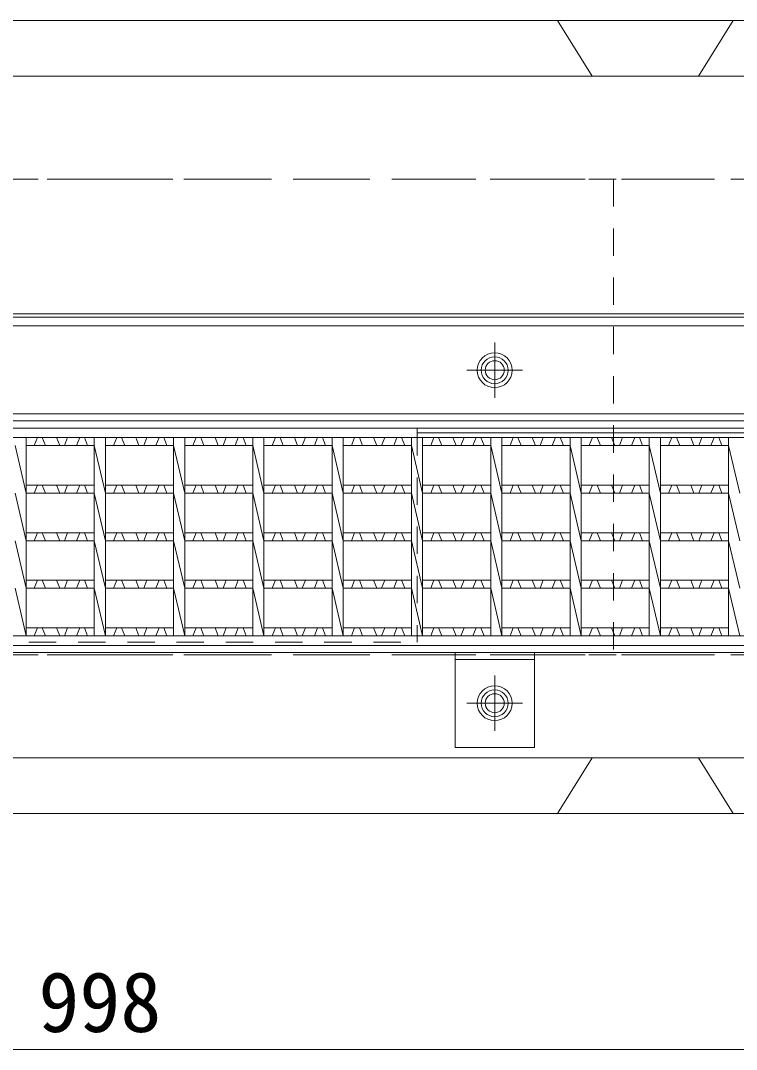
# Model space of a CAD drawing. Units: millimetres at full size; details may follow other scales. Extents: x -1934 to 78146, y -143454 to -112471.
# Drawn here: x 41929 to 42381, y -139673 to -139024 of the extents above; entities that cross this region are included whole.
import ezdxf
from ezdxf.enums import TextEntityAlignment as Align

# ---------------------------------------------------------------- set-up
doc = ezdxf.new("R2010")
doc.units = ezdxf.units.MM
doc.header["$LTSCALE"] = 23
for name, pattern in [('CHAIN', [18.5, 12, -1.5, 3.5, -1.5]), ('USER1', [3, 2, -1]), ('USER2', [1.35, 0.75, -0.6]), ('USER3', [1.35, 0.75, -0.6])]:
    doc.linetypes.add(name, pattern=pattern)
for name, color, linetype, lineweight in [('インサート', 92, 'USER2', 9), ('エンボス', 4, 'Continuous', 5), ('グレーチング', 7, 'Continuous', 9), ('受枠', 3, 'Continuous', 13), ('寸法線', 7, 'Continuous', 13), ('本体', 2, 'Continuous', 13)]:
    doc.layers.add(name, color=color, linetype=linetype, lineweight=lineweight)
doc.styles.add('ＭＳ ゴシック', font='')
doc.styles.get('ＭＳ ゴシック').set_extended_font_data('MS Gothic')

msp = doc.modelspace()

# ---------------------------------------------------------------- linework, layer by layer
at = {"layer": 'インサート', "linetype": 'CHAIN'}
for p, q in [((42228.33, -139262.5), (42228.33, -139227.5)), ((42245.83, -139245), (42210.83, -139245)), ((42228.33, -139472.5), (42228.33, -139437.5)), ((42245.83, -139455), (42210.83, -139455))]:
    msp.add_line(p, q, dxfattribs=at)
at = {"layer": 'インサート', "linetype": 'Continuous', "lineweight": 5}
for centre, radius in [((42228.33, -139245), 8.5), ((42228.33, -139245), 6), ((42228.33, -139455), 8.5), ((42228.33, -139455), 6)]:
    msp.add_circle(centre, radius, dxfattribs=at)
at = {"layer": 'エンボス'}
for p, q in [((41937.99, -139292.5), (41939.99, -139287.5)), ((41942.99, -139287.5), (41944.99, -139292.5)), ((41953.99, -139292.5), (41951.99, -139287.5)), ((41958.99, -139287.5), (41956.99, -139292.5)), ((41964.63, -139292.5), (41966.63, -139287.5)), ((41969.63, -139287.5), (41971.63, -139292.5)), ((41987.99, -139292.5), (41989.99, -139287.5)), ((41992.99, -139287.5), (41994.99, -139292.5)), ((42003.99, -139292.5), (42001.99, -139287.5)), ((42008.99, -139287.5), (42006.99, -139292.5)), ((42014.63, -139292.5), (42016.63, -139287.5)), ((42019.63, -139287.5), (42021.63, -139292.5)), ((42037.99, -139292.5), (42039.99, -139287.5)), ((42042.99, -139287.5), (42044.99, -139292.5)), ((42053.99, -139292.5), (42051.99, -139287.5)), ((42058.99, -139287.5), (42056.99, -139292.5)), ((42064.63, -139292.5), (42066.63, -139287.5)), ((42069.63, -139287.5), (42071.63, -139292.5)), ((42087.99, -139292.5), (42089.99, -139287.5)), ((42092.99, -139287.5), (42094.99, -139292.5)), ((42103.99, -139292.5), (42101.99, -139287.5)), ((42108.99, -139287.5), (42106.99, -139292.5)), ((42114.63, -139292.5), (42116.63, -139287.5)), ((42119.63, -139287.5), (42121.63, -139292.5)), ((42137.99, -139292.5), (42139.99, -139287.5)), ((42142.99, -139287.5), (42144.99, -139292.5)), ((42153.99, -139292.5), (42151.99, -139287.5)), ((42158.99, -139287.5), (42156.99, -139292.5)), ((42164.63, -139292.5), (42166.63, -139287.5)), ((42169.63, -139287.5), (42171.63, -139292.5)), ((42187.99, -139292.5), (42189.99, -139287.5)), ((42192.99, -139287.5), (42194.99, -139292.5)), ((42203.99, -139292.5), (42201.99, -139287.5)), ((42208.99, -139287.5), (42206.99, -139292.5)), ((42214.63, -139292.5), (42216.63, -139287.5)), ((42219.63, -139287.5), (42221.63, -139292.5)), ((42237.99, -139292.5), (42239.99, -139287.5)), ((42242.99, -139287.5), (42244.99, -139292.5)), ((42253.99, -139292.5), (42251.99, -139287.5)), ((42258.99, -139287.5), (42256.99, -139292.5)), ((42264.63, -139292.5), (42266.63, -139287.5)), ((42269.63, -139287.5), (42271.63, -139292.5)), ((42287.99, -139292.5), (42289.99, -139287.5)), ((42292.99, -139287.5), (42294.99, -139292.5)), ((42303.99, -139292.5), (42301.99, -139287.5)), ((42308.99, -139287.5), (42306.99, -139292.5)), ((42314.63, -139292.5), (42316.63, -139287.5)), ((42319.63, -139287.5), (42321.63, -139292.5)), ((42337.99, -139292.5), (42339.99, -139287.5)), ((42342.99, -139287.5), (42344.99, -139292.5)), ((42353.99, -139292.5), (42351.99, -139287.5)), ((42358.99, -139287.5), (42356.99, -139292.5)), ((42364.63, -139292.5), (42366.63, -139287.5)), ((42369.63, -139287.5), (42371.63, -139292.5)), ((41937.99, -139322.5), (41939.99, -139317.5)), ((41942.99, -139317.5), (41944.99, -139322.5)), ((41953.99, -139322.5), (41951.99, -139317.5)), ((41958.99, -139317.5), (41956.99, -139322.5)), ((41964.63, -139322.5), (41966.63, -139317.5)), ((41969.63, -139317.5), (41971.63, -139322.5)), ((41987.99, -139322.5), (41989.99, -139317.5)), ((41992.99, -139317.5), (41994.99, -139322.5)), ((42003.99, -139322.5), (42001.99, -139317.5)), ((42008.99, -139317.5), (42006.99, -139322.5)), ((42014.63, -139322.5), (42016.63, -139317.5)), ((42019.63, -139317.5), (42021.63, -139322.5)), ((42037.99, -139322.5), (42039.99, -139317.5)), ((42042.99, -139317.5), (42044.99, -139322.5)), ((42053.99, -139322.5), (42051.99, -139317.5)), ((42058.99, -139317.5), (42056.99, -139322.5)), ((42064.63, -139322.5), (42066.63, -139317.5)), ((42069.63, -139317.5), (42071.63, -139322.5)), ((42087.99, -139322.5), (42089.99, -139317.5)), ((42092.99, -139317.5), (42094.99, -139322.5)), ((42103.99, -139322.5), (42101.99, -139317.5)), ((42108.99, -139317.5), (42106.99, -139322.5)), ((42114.63, -139322.5), (42116.63, -139317.5)), ((42119.63, -139317.5), (42121.63, -139322.5)), ((42137.99, -139322.5), (42139.99, -139317.5)), ((42142.99, -139317.5), (42144.99, -139322.5)), ((42153.99, -139322.5), (42151.99, -139317.5)), ((42158.99, -139317.5), (42156.99, -139322.5)), ((42164.63, -139322.5), (42166.63, -139317.5)), ((42169.63, -139317.5), (42171.63, -139322.5)), ((42187.99, -139322.5), (42189.99, -139317.5)), ((42192.99, -139317.5), (42194.99, -139322.5)), ((42203.99, -139322.5), (42201.99, -139317.5)), ((42208.99, -139317.5), (42206.99, -139322.5)), ((42214.63, -139322.5), (42216.63, -139317.5)), ((42219.63, -139317.5), (42221.63, -139322.5)), ((42237.99, -139322.5), (42239.99, -139317.5)), ((42242.99, -139317.5), (42244.99, -139322.5)), ((42253.99, -139322.5), (42251.99, -139317.5)), ((42258.99, -139317.5), (42256.99, -139322.5)), ((42264.63, -139322.5), (42266.63, -139317.5)), ((42269.63, -139317.5), (42271.63, -139322.5)), ((42287.99, -139322.5), (42289.99, -139317.5)), ((42292.99, -139317.5), (42294.99, -139322.5)), ((42303.99, -139322.5), (42301.99, -139317.5)), ((42308.99, -139317.5), (42306.99, -139322.5)), ((42314.63, -139322.5), (42316.63, -139317.5)), ((42319.63, -139317.5), (42321.63, -139322.5)), ((42337.99, -139322.5), (42339.99, -139317.5)), ((42342.99, -139317.5), (42344.99, -139322.5)), ((42353.99, -139322.5), (42351.99, -139317.5)), ((42358.99, -139317.5), (42356.99, -139322.5)), ((42364.63, -139322.5), (42366.63, -139317.5)), ((42369.63, -139317.5), (42371.63, -139322.5)), ((41937.99, -139352.5), (41939.99, -139347.5)), ((41942.99, -139347.5), (41944.99, -139352.5)), ((41953.99, -139352.5), (41951.99, -139347.5)), ((41958.99, -139347.5), (41956.99, -139352.5)), ((41964.63, -139352.5), (41966.63, -139347.5)), ((41969.63, -139347.5), (41971.63, -139352.5)), ((41987.99, -139352.5), (41989.99, -139347.5)), ((41992.99, -139347.5), (41994.99, -139352.5)), ((42003.99, -139352.5), (42001.99, -139347.5)), ((42008.99, -139347.5), (42006.99, -139352.5)), ((42014.63, -139352.5), (42016.63, -139347.5)), ((42019.63, -139347.5), (42021.63, -139352.5)), ((42037.99, -139352.5), (42039.99, -139347.5)), ((42042.99, -139347.5), (42044.99, -139352.5)), ((42053.99, -139352.5), (42051.99, -139347.5)), ((42058.99, -139347.5), (42056.99, -139352.5)), ((42064.63, -139352.5), (42066.63, -139347.5)), ((42069.63, -139347.5), (42071.63, -139352.5)), ((42087.99, -139352.5), (42089.99, -139347.5)), ((42092.99, -139347.5), (42094.99, -139352.5)), ((42103.99, -139352.5), (42101.99, -139347.5)), ((42108.99, -139347.5), (42106.99, -139352.5)), ((42114.63, -139352.5), (42116.63, -139347.5)), ((42119.63, -139347.5), (42121.63, -139352.5)), ((42137.99, -139352.5), (42139.99, -139347.5)), ((42142.99, -139347.5), (42144.99, -139352.5)), ((42153.99, -139352.5), (42151.99, -139347.5)), ((42158.99, -139347.5), (42156.99, -139352.5)), ((42164.63, -139352.5), (42166.63, -139347.5)), ((42169.63, -139347.5), (42171.63, -139352.5)), ((42187.99, -139352.5), (42189.99, -139347.5)), ((42192.99, -139347.5), (42194.99, -139352.5)), ((42203.99, -139352.5), (42201.99, -139347.5)), ((42208.99, -139347.5), (42206.99, -139352.5)), ((42214.63, -139352.5), (42216.63, -139347.5)), ((42219.63, -139347.5), (42221.63, -139352.5)), ((42237.99, -139352.5), (42239.99, -139347.5)), ((42242.99, -139347.5), (42244.99, -139352.5)), ((42253.99, -139352.5), (42251.99, -139347.5)), ((42258.99, -139347.5), (42256.99, -139352.5)), ((42264.63, -139352.5), (42266.63, -139347.5)), ((42269.63, -139347.5), (42271.63, -139352.5)), ((42287.99, -139352.5), (42289.99, -139347.5)), ((42292.99, -139347.5), (42294.99, -139352.5)), ((42303.99, -139352.5), (42301.99, -139347.5)), ((42308.99, -139347.5), (42306.99, -139352.5)), ((42314.63, -139352.5), (42316.63, -139347.5)), ((42319.63, -139347.5), (42321.63, -139352.5)), ((42337.99, -139352.5), (42339.99, -139347.5)), ((42342.99, -139347.5), (42344.99, -139352.5)), ((42353.99, -139352.5), (42351.99, -139347.5)), ((42358.99, -139347.5), (42356.99, -139352.5)), ((42364.63, -139352.5), (42366.63, -139347.5)), ((42369.63, -139347.5), (42371.63, -139352.5)), ((41937.99, -139382.5), (41939.99, -139377.5)), ((41942.99, -139377.5), (41944.99, -139382.5)), ((41953.99, -139382.5), (41951.99, -139377.5)), ((41958.99, -139377.5), (41956.99, -139382.5)), ((41964.63, -139382.5), (41966.63, -139377.5)), ((41969.63, -139377.5), (41971.63, -139382.5)), ((41987.99, -139382.5), (41989.99, -139377.5)), ((41992.99, -139377.5), (41994.99, -139382.5)), ((42003.99, -139382.5), (42001.99, -139377.5)), ((42008.99, -139377.5), (42006.99, -139382.5)), ((42014.63, -139382.5), (42016.63, -139377.5)), ((42019.63, -139377.5), (42021.63, -139382.5)), ((42037.99, -139382.5), (42039.99, -139377.5)), ((42042.99, -139377.5), (42044.99, -139382.5)), ((42053.99, -139382.5), (42051.99, -139377.5)), ((42058.99, -139377.5), (42056.99, -139382.5)), ((42064.63, -139382.5), (42066.63, -139377.5)), ((42069.63, -139377.5), (42071.63, -139382.5)), ((42087.99, -139382.5), (42089.99, -139377.5)), ((42092.99, -139377.5), (42094.99, -139382.5)), ((42103.99, -139382.5), (42101.99, -139377.5)), ((42108.99, -139377.5), (42106.99, -139382.5)), ((42114.63, -139382.5), (42116.63, -139377.5)), ((42119.63, -139377.5), (42121.63, -139382.5)), ((42137.99, -139382.5), (42139.99, -139377.5)), ((42142.99, -139377.5), (42144.99, -139382.5)), ((42153.99, -139382.5), (42151.99, -139377.5)), ((42158.99, -139377.5), (42156.99, -139382.5)), ((42164.63, -139382.5), (42166.63, -139377.5)), ((42169.63, -139377.5), (42171.63, -139382.5)), ((42187.99, -139382.5), (42189.99, -139377.5)), ((42192.99, -139377.5), (42194.99, -139382.5)), ((42203.99, -139382.5), (42201.99, -139377.5)), ((42208.99, -139377.5), (42206.99, -139382.5)), ((42214.63, -139382.5), (42216.63, -139377.5)), ((42219.63, -139377.5), (42221.63, -139382.5)), ((42237.99, -139382.5), (42239.99, -139377.5)), ((42242.99, -139377.5), (42244.99, -139382.5)), ((42253.99, -139382.5), (42251.99, -139377.5)), ((42258.99, -139377.5), (42256.99, -139382.5)), ((42264.63, -139382.5), (42266.63, -139377.5)), ((42269.63, -139377.5), (42271.63, -139382.5)), ((42287.99, -139382.5), (42289.99, -139377.5)), ((42292.99, -139377.5), (42294.99, -139382.5)), ((42303.99, -139382.5), (42301.99, -139377.5)), ((42308.99, -139377.5), (42306.99, -139382.5)), ((42314.63, -139382.5), (42316.63, -139377.5)), ((42319.63, -139377.5), (42321.63, -139382.5)), ((42337.99, -139382.5), (42339.99, -139377.5)), ((42342.99, -139377.5), (42344.99, -139382.5)), ((42353.99, -139382.5), (42351.99, -139377.5)), ((42358.99, -139377.5), (42356.99, -139382.5)), ((42364.63, -139382.5), (42366.63, -139377.5)), ((42369.63, -139377.5), (42371.63, -139382.5)), ((41937.99, -139412.5), (41939.99, -139407.5)), ((41942.99, -139407.5), (41944.99, -139412.5)), ((41953.99, -139412.5), (41951.99, -139407.5)), ((41958.99, -139407.5), (41956.99, -139412.5)), ((41964.63, -139412.5), (41966.63, -139407.5)), ((41969.63, -139407.5), (41971.63, -139412.5)), ((41987.99, -139412.5), (41989.99, -139407.5)), ((41992.99, -139407.5), (41994.99, -139412.5)), ((42003.99, -139412.5), (42001.99, -139407.5)), ((42008.99, -139407.5), (42006.99, -139412.5)), ((42014.63, -139412.5), (42016.63, -139407.5)), ((42019.63, -139407.5), (42021.63, -139412.5)), ((42037.99, -139412.5), (42039.99, -139407.5)), ((42042.99, -139407.5), (42044.99, -139412.5)), ((42053.99, -139412.5), (42051.99, -139407.5)), ((42058.99, -139407.5), (42056.99, -139412.5)), ((42064.63, -139412.5), (42066.63, -139407.5)), ((42069.63, -139407.5), (42071.63, -139412.5)), ((42087.99, -139412.5), (42089.99, -139407.5)), ((42092.99, -139407.5), (42094.99, -139412.5)), ((42103.99, -139412.5), (42101.99, -139407.5)), ((42108.99, -139407.5), (42106.99, -139412.5)), ((42114.63, -139412.5), (42116.63, -139407.5)), ((42119.63, -139407.5), (42121.63, -139412.5)), ((42137.99, -139412.5), (42139.99, -139407.5)), ((42142.99, -139407.5), (42144.99, -139412.5)), ((42153.99, -139412.5), (42151.99, -139407.5)), ((42158.99, -139407.5), (42156.99, -139412.5)), ((42164.63, -139412.5), (42166.63, -139407.5)), ((42169.63, -139407.5), (42171.63, -139412.5)), ((42187.99, -139412.5), (42189.99, -139407.5)), ((42192.99, -139407.5), (42194.99, -139412.5)), ((42203.99, -139412.5), (42201.99, -139407.5)), ((42208.99, -139407.5), (42206.99, -139412.5)), ((42214.63, -139412.5), (42216.63, -139407.5)), ((42219.63, -139407.5), (42221.63, -139412.5)), ((42237.99, -139412.5), (42239.99, -139407.5)), ((42242.99, -139407.5), (42244.99, -139412.5)), ((42253.99, -139412.5), (42251.99, -139407.5)), ((42258.99, -139407.5), (42256.99, -139412.5)), ((42264.63, -139412.5), (42266.63, -139407.5)), ((42269.63, -139407.5), (42271.63, -139412.5)), ((42287.99, -139412.5), (42289.99, -139407.5)), ((42292.99, -139407.5), (42294.99, -139412.5)), ((42303.99, -139412.5), (42301.99, -139407.5)), ((42308.99, -139407.5), (42306.99, -139412.5)), ((42314.63, -139412.5), (42316.63, -139407.5)), ((42319.63, -139407.5), (42321.63, -139412.5)), ((42337.99, -139412.5), (42339.99, -139407.5)), ((42342.99, -139407.5), (42344.99, -139412.5)), ((42353.99, -139412.5), (42351.99, -139407.5)), ((42358.99, -139407.5), (42356.99, -139412.5)), ((42364.63, -139412.5), (42366.63, -139407.5)), ((42369.63, -139407.5), (42371.63, -139412.5))]:
    msp.add_line(p, q, dxfattribs=at)
at = {"layer": 'グレーチング'}
for p, q in [((42469.33, -139287.5), (41489.33, -139287.5)), ((41932.83, -139287.5), (41932.83, -139412.5)), ((41975.83, -139287.5), (41975.83, -139412.5)), ((41982.83, -139287.5), (41982.83, -139412.5)), ((42025.83, -139287.5), (42025.83, -139412.5)), ((42032.83, -139287.5), (42032.83, -139412.5)), ((42075.83, -139287.5), (42075.83, -139412.5)), ((42082.83, -139287.5), (42082.83, -139412.5)), ((42125.83, -139287.5), (42125.83, -139412.5)), ((42132.83, -139287.5), (42132.83, -139412.5)), ((42175.83, -139287.5), (42175.83, -139412.5)), ((42182.83, -139287.5), (42182.83, -139412.5)), ((42225.83, -139287.5), (42225.83, -139412.5)), ((42232.83, -139287.5), (42232.83, -139412.5)), ((42275.83, -139287.5), (42275.83, -139412.5)), ((42282.83, -139287.5), (42282.83, -139412.5)), ((42325.83, -139287.5), (42325.83, -139412.5)), ((42332.83, -139287.5), (42332.83, -139412.5)), ((42375.83, -139287.5), (42375.83, -139412.5)), ((41925.83, -139292.5), (41932.83, -139322.5)), ((41975.83, -139292.5), (41932.83, -139292.5)), ((41975.83, -139292.5), (41982.83, -139322.5)), ((42025.83, -139292.5), (41982.83, -139292.5)), ((42025.83, -139292.5), (42032.83, -139322.5)), ((42075.83, -139292.5), (42032.83, -139292.5)), ((42075.83, -139292.5), (42082.83, -139322.5)), ((42125.83, -139292.5), (42082.83, -139292.5)), ((42125.83, -139292.5), (42132.83, -139322.5)), ((42175.83, -139292.5), (42132.83, -139292.5)), ((42175.83, -139292.5), (42182.83, -139322.5)), ((42225.83, -139292.5), (42182.83, -139292.5)), ((42225.83, -139292.5), (42232.83, -139322.5)), ((42275.83, -139292.5), (42232.83, -139292.5)), ((42275.83, -139292.5), (42282.83, -139322.5)), ((42325.83, -139292.5), (42282.83, -139292.5)), ((42325.83, -139292.5), (42332.83, -139322.5)), ((42375.83, -139292.5), (42332.83, -139292.5)), ((42375.83, -139292.5), (42382.83, -139322.5)), ((41925.83, -139322.5), (41932.83, -139352.5)), ((41975.83, -139317.5), (41932.83, -139317.5)), ((41975.83, -139322.5), (41932.83, -139322.5)), ((41975.83, -139322.5), (41982.83, -139352.5)), ((42025.83, -139317.5), (41982.83, -139317.5)), ((42025.83, -139322.5), (41982.83, -139322.5)), ((42025.83, -139322.5), (42032.83, -139352.5)), ((42075.83, -139317.5), (42032.83, -139317.5)), ((42075.83, -139322.5), (42032.83, -139322.5)), ((42075.83, -139322.5), (42082.83, -139352.5)), ((42125.83, -139317.5), (42082.83, -139317.5)), ((42125.83, -139322.5), (42082.83, -139322.5)), ((42125.83, -139322.5), (42132.83, -139352.5)), ((42175.83, -139317.5), (42132.83, -139317.5)), ((42175.83, -139322.5), (42132.83, -139322.5)), ((42175.83, -139322.5), (42182.83, -139352.5)), ((42225.83, -139317.5), (42182.83, -139317.5)), ((42225.83, -139322.5), (42182.83, -139322.5)), ((42225.83, -139322.5), (42232.83, -139352.5)), ((42275.83, -139317.5), (42232.83, -139317.5)), ((42275.83, -139322.5), (42232.83, -139322.5)), ((42275.83, -139322.5), (42282.83, -139352.5)), ((42325.83, -139317.5), (42282.83, -139317.5)), ((42325.83, -139322.5), (42282.83, -139322.5)), ((42325.83, -139322.5), (42332.83, -139352.5)), ((42375.83, -139317.5), (42332.83, -139317.5)), ((42375.83, -139322.5), (42332.83, -139322.5)), ((42375.83, -139322.5), (42382.83, -139352.5)), ((41975.83, -139347.5), (41932.83, -139347.5)), ((42025.83, -139347.5), (41982.83, -139347.5)), ((42075.83, -139347.5), (42032.83, -139347.5)), ((42125.83, -139347.5), (42082.83, -139347.5)), ((42175.83, -139347.5), (42132.83, -139347.5)), ((42225.83, -139347.5), (42182.83, -139347.5)), ((42275.83, -139347.5), (42232.83, -139347.5)), ((42325.83, -139347.5), (42282.83, -139347.5)), ((42375.83, -139347.5), (42332.83, -139347.5)), ((41925.83, -139352.5), (41932.83, -139382.5)), ((41975.83, -139352.5), (41932.83, -139352.5)), ((41975.83, -139352.5), (41982.83, -139382.5)), ((42025.83, -139352.5), (41982.83, -139352.5)), ((42025.83, -139352.5), (42032.83, -139382.5)), ((42075.83, -139352.5), (42032.83, -139352.5)), ((42075.83, -139352.5), (42082.83, -139382.5)), ((42125.83, -139352.5), (42082.83, -139352.5)), ((42125.83, -139352.5), (42132.83, -139382.5)), ((42175.83, -139352.5), (42132.83, -139352.5)), ((42175.83, -139352.5), (42182.83, -139382.5)), ((42225.83, -139352.5), (42182.83, -139352.5)), ((42225.83, -139352.5), (42232.83, -139382.5)), ((42275.83, -139352.5), (42232.83, -139352.5)), ((42275.83, -139352.5), (42282.83, -139382.5)), ((42325.83, -139352.5), (42282.83, -139352.5)), ((42325.83, -139352.5), (42332.83, -139382.5)), ((42375.83, -139352.5), (42332.83, -139352.5)), ((42375.83, -139352.5), (42382.83, -139382.5)), ((41975.83, -139377.5), (41932.83, -139377.5)), ((42025.83, -139377.5), (41982.83, -139377.5)), ((42075.83, -139377.5), (42032.83, -139377.5)), ((42125.83, -139377.5), (42082.83, -139377.5)), ((42175.83, -139377.5), (42132.83, -139377.5)), ((42225.83, -139377.5), (42182.83, -139377.5)), ((42275.83, -139377.5), (42232.83, -139377.5)), ((42325.83, -139377.5), (42282.83, -139377.5)), ((42375.83, -139377.5), (42332.83, -139377.5)), ((41925.83, -139382.5), (41932.83, -139412.5)), ((41975.83, -139382.5), (41932.83, -139382.5)), ((41975.83, -139382.5), (41982.83, -139412.5)), ((42025.83, -139382.5), (41982.83, -139382.5)), ((42025.83, -139382.5), (42032.83, -139412.5)), ((42075.83, -139382.5), (42032.83, -139382.5)), ((42075.83, -139382.5), (42082.83, -139412.5)), ((42125.83, -139382.5), (42082.83, -139382.5)), ((42125.83, -139382.5), (42132.83, -139412.5)), ((42175.83, -139382.5), (42132.83, -139382.5)), ((42175.83, -139382.5), (42182.83, -139412.5)), ((42225.83, -139382.5), (42182.83, -139382.5)), ((42225.83, -139382.5), (42232.83, -139412.5)), ((42275.83, -139382.5), (42232.83, -139382.5)), ((42275.83, -139382.5), (42282.83, -139412.5)), ((42325.83, -139382.5), (42282.83, -139382.5)), ((42325.83, -139382.5), (42332.83, -139412.5)), ((42375.83, -139382.5), (42332.83, -139382.5)), ((42375.83, -139382.5), (42382.83, -139412.5)), ((41975.83, -139407.5), (41932.83, -139407.5)), ((42025.83, -139407.5), (41982.83, -139407.5)), ((42075.83, -139407.5), (42032.83, -139407.5)), ((42125.83, -139407.5), (42082.83, -139407.5)), ((42175.83, -139407.5), (42132.83, -139407.5)), ((42225.83, -139407.5), (42182.83, -139407.5)), ((42275.83, -139407.5), (42232.83, -139407.5)), ((42325.83, -139407.5), (42282.83, -139407.5)), ((42375.83, -139407.5), (42332.83, -139407.5)), ((42469.33, -139412.5), (41489.33, -139412.5))]:
    msp.add_line(p, q, dxfattribs=at)
at = {"layer": '受枠'}
for p, q in [((42478.33, -139217), (41480.33, -139217)), ((42478.33, -139272.5), (41480.33, -139272.5)), ((42478.33, -139277), (41480.33, -139277)), ((41480.33, -139281.5), (42478.33, -139281.5)), ((41480.33, -139418.5), (42478.33, -139418.5)), ((41480.33, -139423), (42478.33, -139423)), ((42203.33, -139483), (42203.33, -139423)), ((42253.33, -139483), (42253.33, -139423)), ((42203.33, -139427.5), (42253.33, -139427.5)), ((42203.33, -139483), (42253.33, -139483))]:
    msp.add_line(p, q, dxfattribs=at)
for centre in [(42228.33, -139245), (42228.33, -139455)]:
    msp.add_circle(centre, 11, dxfattribs=at)
at = {"layer": '寸法線', "lineweight": 9}
msp.add_line((41480.33, -139673.33), (42478.33, -139673.33), dxfattribs=at)
at = {"layer": '本体'}
for p, q in [((41480.33, -139024.5), (42478.33, -139024.5)), ((42267.95, -139024.5), (42289.83, -139059.5)), ((42356.83, -139059.5), (42378.7, -139024.5)), ((41480.33, -139059.5), (42478.33, -139059.5)), ((42289.83, -139059.5), (42356.83, -139059.5)), ((41480.33, -139489.5), (42478.33, -139489.5)), ((42267.95, -139524.5), (42289.83, -139489.5)), ((42289.83, -139489.5), (42356.83, -139489.5)), ((42356.83, -139489.5), (42378.7, -139524.5)), ((41480.33, -139524.5), (42478.33, -139524.5))]:
    msp.add_line(p, q, dxfattribs=at)
at = {"layer": '本体', "linetype": 'USER3', "lineweight": 9}
for p, q in [((41480.33, -139124.5), (42478.33, -139124.5)), ((42303.33, -139124.5), (42303.33, -139424.49)), ((41480.33, -139424.49), (42478.33, -139424.49))]:
    msp.add_line(p, q, dxfattribs=at)
at = {"layer": '本体', "linetype": 'USER1', "lineweight": 9}
for p, q in [((41480.33, -139124.5), (42478.33, -139124.5)), ((41480.33, -139424.5), (42478.33, -139424.5))]:
    msp.add_line(p, q, dxfattribs=at)
at = {"layer": '本体', "lineweight": 9}
for p, q in [((41480.33, -139209.5), (42478.33, -139209.5)), ((42179.33, -139284.5), (42478.33, -139284.5))]:
    msp.add_line(p, q, dxfattribs=at)
at = {"layer": '本体', "lineweight": 5}
for p, q in [((41480.33, -139211.5), (42478.33, -139211.5)), ((41480.33, -139281.5), (42478.33, -139281.5))]:
    msp.add_line(p, q, dxfattribs=at)
at = {"layer": '本体', "linetype": 'USER2', "lineweight": 9}
for p in [(42179.33, -139281.5), (41779.33, -139416.5)]:
    msp.add_line(p, (42179.33, -139416.5), dxfattribs=at)

# ---------------------------------------------------------------- texts
at = {"layer": '寸法線', "style": 'ＭＳ ゴシック'}
msp.add_text('998', height=37.98, dxfattribs=at).set_placement((41979.33, -139643.33), align=Align.MIDDLE_CENTER)

doc.saveas('drawing.dxf')
